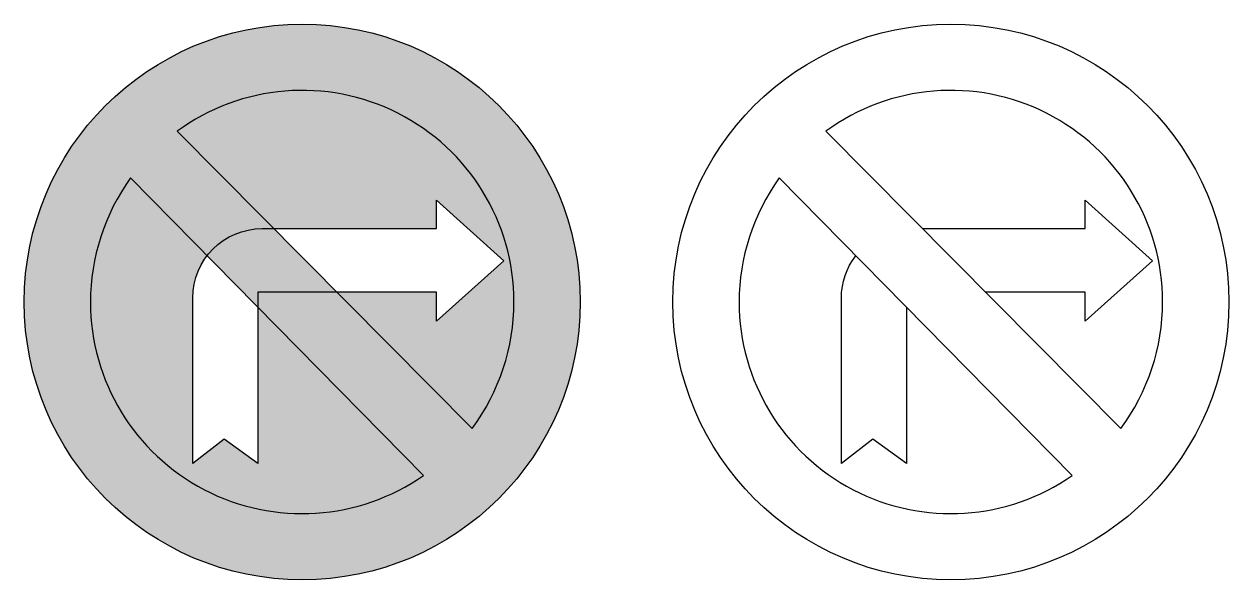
# Model space of a CAD drawing. Extents: x 168 to 1468, y 2 to 602.
import ezdxf

# ---------------------------------------------------------------- set-up
doc = ezdxf.new("R2010")
doc.units = 0
doc.header["$MEASUREMENT"] = 0

msp = doc.modelspace()

# ---------------------------------------------------------------- hatches: boundary and pattern name
h = msp.add_hatch(color=1)
edge = h.paths.add_edge_path()
edge.add_arc((467.7429999999999, 301.708), 300.0069999999999, 0, 180, ccw=False)
edge.add_arc((467.7429999999999, 301.708), 300.0069999999999, -180, 0, ccw=False)
edge = h.paths.add_edge_path(flags=16)
edge.add_line((332.6799999999999, 486.021), (334.0199999999999, 484.994))
edge.add_line((334.0199999999999, 484.994), (651.0499999999998, 165.275))
edge.add_arc((467.7510213075931, 301.7054499746894), 228.4989787066358, 323.3394846592504, 360.000639415059)
edge.add_arc((467.7441837003075, 301.7044940206107), 228.5058163265886, 0.0008790928183029102, 126.2333642956551)
edge = h.paths.add_edge_path(flags=16)
edge.add_line((598.7099999999999, 114.459), (282.5819999999999, 435.611))
edge.add_arc((467.7352084353182, 301.7073866729104), 228.4992084361413, 144.1253808869845, 179.9998462092979)
edge.add_arc((467.7440423400744, 301.7124201766414), 228.5080423828256, 180.0011083087651, 304.9691296952485)
h = msp.add_hatch(color=7)
edge = h.paths.add_edge_path()
edge.add_line((332.6799999999999, 486.021), (334.0199999999999, 484.994))
edge.add_line((334.0199999999999, 484.994), (651.0499999999998, 165.275))
edge.add_arc((467.7510213075931, 301.7054499746894), 228.4989787066358, 323.3394846592504, 360.000639415059)
edge.add_arc((467.7441837003075, 301.7044940206107), 228.5058163265886, 0.0008790928183029102, 126.2333642956551)
edge = h.paths.add_edge_path()
edge.add_line((598.7099999999999, 114.459), (282.5819999999999, 435.611))
edge.add_arc((467.7352084353182, 301.7073866729104), 228.4992084361413, 144.1253808869845, 179.9998462092979)
edge.add_arc((467.7440423400744, 301.7124201766414), 228.5080423828256, 180.0011083087651, 304.9691296952485)
edge = h.paths.add_edge_path()
edge.add_line((383.5199999999999, 153.626), (349.64, 127.247))
edge.add_line((349.64, 127.247), (349.5799999999998, 305.997))
edge.add_arc((424.5814434257904, 305.9655565742094), 75.0014500169236, 90.02402054418411, 179.9759794558158, ccw=False)
edge.add_line((424.5499999999998, 380.967), (612.7899999999998, 380.913))
edge.add_line((612.7899999999998, 380.913), (612.7899999999998, 411.705))
edge.add_line((612.7899999999998, 411.705), (685.3699999999998, 346.287))
edge.add_line((685.3699999999998, 346.287), (612.7899999999998, 281.127))
edge.add_line((612.7899999999998, 281.127), (612.7899999999998, 312.215))
edge.add_line((612.7899999999998, 312.215), (419.9399999999999, 312.215))
edge.add_line((419.9399999999999, 312.215), (419.9399999999999, 127.247))
edge.add_line((419.9399999999999, 127.247), (383.5199999999999, 153.626))

# ---------------------------------------------------------------- linework, layer by layer
at = {"color": 1}
msp.add_lwpolyline([(167.736, 301.708, -1), (767.7499999999999, 301.708, -1)], format="xyb", close=True, dxfattribs=at)
for points in [[(867.7360000000001, 301.7099999999998, -1), (1467.746, 301.7099999999998, -1)], [(332.6799999999999, 486.021), (334.0199999999999, 484.994), (651.0499999999998, 165.275, 0.161343), (696.2499999999999, 301.708, 0.614197)], [(1032.676, 486.0229999999998), (1034.026, 484.9959999999998), (1351.046, 165.2769999999998, 0.161343), (1396.246, 301.7099999999998, 0.614197)], [(598.7099999999999, 114.459), (282.5819999999999, 435.611, 0.157823), (239.236, 301.708, 0.6066239999999999)], [(1298.706, 114.4609999999998), (982.586, 435.6129999999998, 0.157823), (939.2360000000001, 301.7099999999998, 0.6066239999999999)], [(383.5199999999999, 153.626), (349.64, 127.247), (349.5799999999998, 305.997, -0.413968), (424.5499999999998, 380.967), (612.7899999999998, 380.913), (612.7899999999998, 411.705), (685.3699999999998, 346.287), (612.7899999999998, 281.127), (612.7899999999998, 312.215), (419.9399999999999, 312.215), (419.9399999999999, 127.247)]]:
    msp.add_lwpolyline(points, format="xyb", close=True)
msp.add_lwpolyline([(1137.176, 380.9689999999998), (1312.796, 380.9189999999999), (1312.796, 411.7089999999998), (1385.376, 346.2889999999998), (1312.796, 281.1789999999998), (1312.796, 312.2189999999998), (1205.336, 312.2189999999998)])
msp.add_lwpolyline([(1119.936, 296.0239999999998), (1119.936, 127.2779999999998), (1083.526, 153.5789999999998), (1049.636, 127.2779999999998), (1049.586, 305.9989999999998, -0.165457), (1065.156, 351.7289999999998)], format="xyb")

doc.saveas('drawing.dxf')
